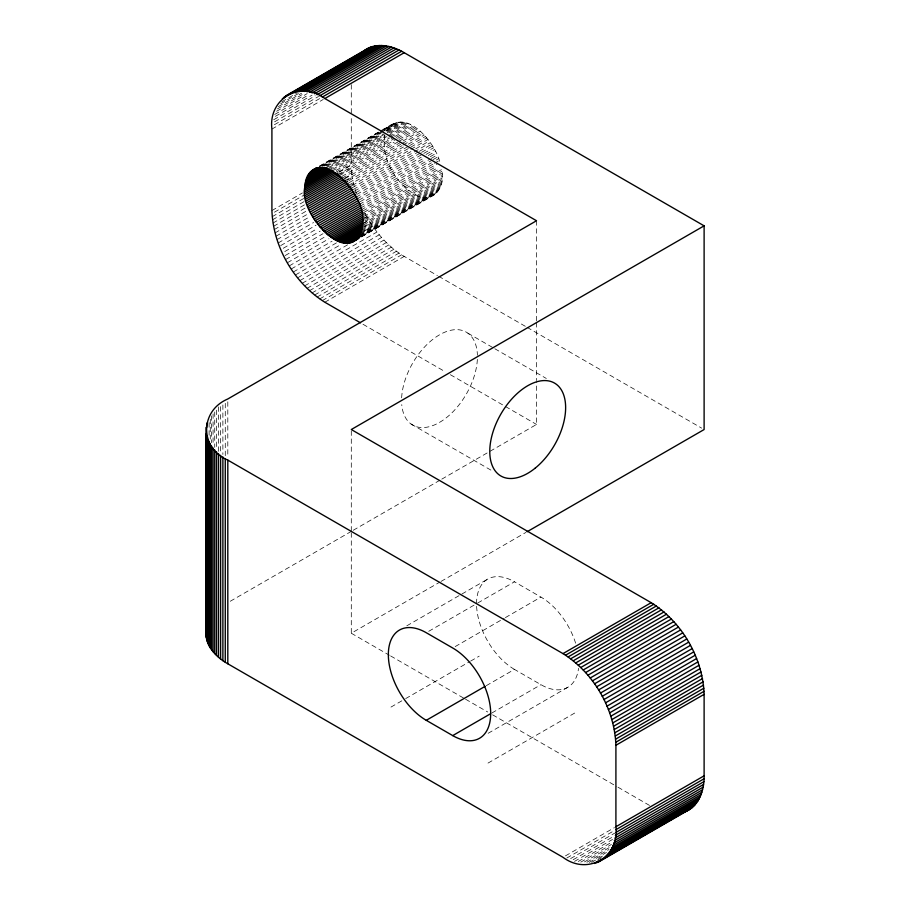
<?xml version="1.0" encoding="UTF-8"?>
<svg xmlns="http://www.w3.org/2000/svg" width="910" height="910" viewBox="0 0 910 910"><rect width="100%" height="100%" fill="white"/><g stroke="black" fill="none" stroke-linecap="round" stroke-linejoin="round"><path stroke-width="0.68" stroke-dasharray="4.55 3.41" d="M329.022 167.372L384.805 135.169C381.017 157.714 394.28 181.204 413.038 193.25C430.35 205.956 447.128 187.574 441.589 169.567L363.397 214.714M386.147 131.256C404.381 104.468 435.583 142.972 439.928 162.298L436.265 164.414M281.827 101.772L296.478 93.309M280.655 103.774L298.98 93.195M278.38 106.618L301.585 93.218M277.448 108.87L304.315 93.355M276.629 111.247L307.159 93.628M274.718 114.444L308.911 94.708M275.366 116.343L312.005 95.186M273.705 119.745L315.224 95.766M274.604 121.826L318.58 96.449M274.422 124.715L319.603 98.621M271.908 129.083L323.209 99.474M319.183 166.291L393.495 123.453M319.706 166.223L378.697 132.166M383.212 129.561L394.576 122.998M319.979 166.348L378.662 132.462M383.485 129.686L395.702 122.634M321.15 166.075L379.06 132.632M380.289 131.927L396.862 122.361M322.117 166.018L398.079 122.168M322.64 166.348L380.039 133.201M381.256 132.496L399.319 122.076M324.438 166.041L381.051 133.349M385.942 130.528L400.593 122.065M326.178 165.87L381.256 134.077M387.239 130.619L401.901 122.156M327.009 166.337L383.19 133.906M387.353 131.495L403.232 122.327M325.2 168.43L404.586 122.6M388.866 132.826L405.962 122.952M327.975 169.226L385.374 136.09M390.265 133.269L407.361 123.396M329.386 169.761L386.784 136.614M388.001 135.909L408.772 123.931M332.776 169.237L388.206 137.239M389.423 136.534L410.183 124.545M332.23 171.08L389.628 137.933M390.845 137.228L411.604 125.239M336.097 170.454L393.495 137.308M394.724 136.602L413.038 126.024M336.302 172.024L394.929 138.172M396.146 137.467L414.471 126.888M271.908 210.563L302.438 192.931M339.077 171.785L351.294 164.733L351.294 115.559M338.884 172.297L396.35 139.116M397.568 138.411L415.893 127.832M337.928 174.686L394.11 142.256M398.989 139.435L417.315 128.856M274.422 212.189L303.724 195.263M340.363 174.117L351.362 167.77L351.294 164.733M339.328 175.789L397.954 141.937M399.171 141.232L418.714 129.948M272.17 216.705L303.917 198.369M341.785 176.506L401.788 141.698M403.016 140.993L420.113 131.12M342.103 178.189L400.73 144.337M401.947 143.632L421.489 132.359M272.488 219.856L304.236 201.531M344.537 178.258L351.863 174.026L351.362 167.77M344.685 178.781L402.084 145.645M403.301 144.94L422.843 133.656M344.788 180.851L403.414 146.999M408.306 144.19L424.174 135.021M272.932 223.075L304.679 204.739M347.427 180.066L352.307 177.245L351.863 174.026M348.86 180.68L408.385 146.317M409.602 145.611L425.482 136.443M273.5 226.328L306.477 207.287M349.212 182.614L409.659 147.795M410.888 147.09L426.756 137.922M348.621 185.287L409.682 150.025M410.899 149.32L428.007 139.446M274.194 229.616L307.159 210.585M351.135 185.196L353.569 183.786L352.307 177.245M352.193 185.492L410.888 151.606M415.779 148.785L429.213 141.027M352.215 187.779L430.373 142.654M275.002 232.937L307.978 213.895M353.342 189.451L418.065 152.072M419.294 151.367L431.499 144.315M275.935 236.27L310.139 216.535M354.422 191.145L420.375 153.073M421.592 152.368L432.58 146.021M355.457 192.886L422.627 154.097M423.855 153.392L433.615 147.761M276.993 239.626L311.186 219.879M356.857 194.41L421.171 157.271M426.051 154.45L434.605 149.524M356.151 197.14L423.321 158.363M428.212 155.542L435.537 151.31M278.164 242.981L313.575 222.529M357.038 198.949L425.425 159.466M430.316 156.645L436.413 153.119M359.006 200.109L429.907 159.17M431.135 158.465L437.244 154.939M280.667 245.62L316.077 225.179M360.212 201.69L431.897 160.296M433.114 159.591L438.006 156.77M283.272 248.259L317.465 228.512M359.325 204.443L431.385 162.844M436.265 160.024L438.711 158.613M359.962 206.297L433.24 163.982M434.468 163.277L439.348 160.456M284.773 251.569L320.183 231.117M360.542 208.14L435.048 165.119M361.065 209.971L436.777 166.257M285.149 255.562L323.004 233.699M362.726 211.086L438.449 167.372M364.33 212.201L440.053 168.475M285.626 259.521L325.928 236.247M363.579 216.512L441.828 171.33M363.772 218.229L442.01 173.071M287.412 262.728L328.931 238.75M364.353 218.298L366.798 216.887C376.012 232.653 388.365 247.042 404.222 256.392L437.403 275.559M365.172 219.196L442.112 174.777M365.206 220.868L442.146 176.449M289.289 265.879L332.036 241.195M363.795 222.87L368.675 220.049M362.726 223.905L442.112 178.076M363.841 224.781L442.01 179.657M362.442 227.022L441.828 181.192M291.257 268.973L336.45 242.879M364.535 226.67L370.643 223.143M362.203 228.512L441.589 182.682M361.884 229.934L441.27 184.104M361.509 231.311L440.895 185.481M361.065 232.619L440.44 186.789M293.304 271.999L340.943 244.506M364.148 231.106L372.69 226.169M360.542 233.859L439.928 188.029M359.962 235.03L439.348 189.2M360.542 235.428L438.711 190.304M359.837 236.463L438.006 191.327M359.075 237.408L437.244 192.283M361.918 236.168L436.413 193.159M361.896 236.475L435.537 193.955M295.432 274.957L347.95 244.631M361.327 236.964L434.605 194.66M297.627 277.823L377.013 231.993M299.89 280.61L379.265 234.78M302.211 283.294L381.586 237.464M304.577 285.888L383.963 240.047M307 288.368L386.386 242.526M309.468 290.722L388.854 244.892M311.971 292.974L391.357 247.145M314.507 295.09L393.893 249.26M317.067 297.081L396.453 251.251M319.649 298.935L399.035 253.105M322.242 300.653L401.617 254.823M324.836 302.234L404.222 256.392M230.264 601.26L352.034 530.962M353.262 530.257L440.588 479.832M441.816 479.126L536.525 424.447L536.525 382.007M351.294 532.805L351.294 633.235L439.803 582.138M441.031 581.422L525.855 532.452M406.804 625.83L460.699 594.708M461.927 594.003L487.658 579.147M428.724 631.312L476.499 603.728M477.716 603.023L514.468 581.797L540.938 597.074A53.633 30.963 60 0 1 575.973 644.348M455.182 646.589L504.185 618.299M505.403 617.594L540.938 597.074M390.982 707.081L404.461 699.301M405.689 698.584L469.389 661.809M470.618 661.104L479.195 656.155M486.293 685.662L514.468 669.396L540.938 684.673A53.633 30.963 60 0 0 578.533 668.304M491.935 712.962L540.938 684.673M488.124 733.301L567.749 687.323M488.01 763.092L576.212 712.166M565.44 855.889L614.443 827.599M566.805 858.016L614.58 830.443M570.627 858.585L614.728 833.128M573.198 859.711L613.624 836.37M574.54 861.383L612.51 839.452M578.294 861.486L611.372 842.387M580.796 862.123L611.429 844.446M584.493 861.907L610.212 847.051M586.916 862.225L608.961 849.496M589.293 862.373L606.435 852.477M591.614 862.373L605.082 854.592M597.54 860.075L602.443 857.243M438.631 276.265L525.9 326.644M527.129 327.361L701.655 428.121M467.899 333.185L493.629 348.041M494.847 348.746L546.307 378.458M362.988 324.256L445.445 371.86M450.37 374.704L536.525 424.447M411.104 424.037L491.957 470.72M351.294 633.235L389.4 655.234M390.629 655.939L464.373 698.516M465.601 699.233L487.726 712.007M492.64 714.839L616.775 786.513M618.004 787.218L649.956 805.668M366.798 216.887L363.306 210.438M356.379 193.796L353.569 183.786M536.525 220.743L536.525 321.185M536.525 322.595L536.525 380.596M351.294 84.653L351.294 114.159M351.294 430.953L351.294 531.383M227.807 401.81L227.807 456.979M225.27 403.346L225.27 455.683M222.882 404.95L222.882 454.465M220.618 406.622L220.618 453.305M218.502 406.941L218.502 452.213M216.535 410.148L216.535 448.346M214.726 411.991L214.726 447.356M213.076 413.891L213.076 445.013M211.586 415.825L211.586 442.704M210.267 419.226L210.267 439.029M209.107 422.649L209.107 435.378M401.64 397.807A53.633 30.963 -60 0 1 440.019 334.527A53.633 30.963 -60 0 1 477.409 355.264M477.352 359.416A53.633 30.963 -60 0 1 440.167 422.012A53.633 30.963 -60 0 1 401.742 404.62M514.468 669.396A53.633 30.963 60 0 1 476.612 606.265M476.544 603.694A53.633 30.963 60 0 1 514.468 581.797"/><path stroke-width="1.36" d="M304.543 188.666C312.05 136.159 368.004 195.002 362.76 222.279C355.253 274.786 299.299 215.943 304.543 188.666L333.856 171.74M205.978 631.119C204.807 645.497 216.114 657.236 227.807 663.788L562.983 857.3C587.462 875.773 619.664 857.174 615.911 826.746L615.911 745.267C614.546 708.776 593.911 673.036 562.983 653.607L227.807 460.096C199.586 448.129 199.586 410.945 227.807 398.978L536.525 220.743L324.836 98.53C300.357 80.069 268.154 98.655 271.908 129.083L271.908 210.563C273.273 247.054 293.907 282.805 324.836 302.234L360.531 322.834M684.764 811.891C699.119 806.59 704.385 789.869 704.112 775.82L704.112 694.341C702.747 657.85 682.113 622.11 651.185 602.682L351.294 429.531L704.112 225.839L704.112 429.543L527.083 531.747M363.306 51.415C375.079 41.633 392.199 45.443 404.222 52.7L704.112 225.839M285.626 95.959L368.675 48.003M283.92 97.256L370.643 47.183M282.327 98.689L284.773 97.279M293.304 92.354L372.69 46.524M295.432 91.853L374.818 46.023M297.627 91.512L377.013 45.682M299.89 91.341L379.265 45.511M302.211 91.33L381.586 45.5M304.577 91.489L383.963 45.659M307 91.808L386.386 45.978M309.468 92.285L388.854 46.456M311.971 92.934L391.357 47.104M314.507 93.741L393.893 47.911M317.067 94.708L396.453 48.878M319.649 95.823L399.035 49.993M322.242 97.108L401.617 51.267M324.836 98.53L404.222 52.7M312.084 170.443L316.976 167.622M311.152 171.16L317.26 167.633M310.276 171.956L317.601 167.724M309.457 172.82L318 167.884M308.683 173.776L318.454 168.134M307.978 174.811L320.195 167.758M307.341 175.914L320.775 168.157M306.761 177.086L322.64 167.918M306.249 178.326L324.563 167.747M305.805 179.634L326.565 167.645M305.419 180.999L327.407 168.316M305.112 182.432L328.305 169.032M304.861 183.911L329.284 169.817M304.691 185.458L331.558 169.942M304.577 187.039L332.673 170.818M304.577 190.338L335.119 172.707M304.691 192.044L337.667 173.002M304.861 193.785L339.055 174.037M305.112 195.548L339.305 175.801M305.419 197.333L340.84 176.893M305.805 199.142L342.444 177.996M306.249 200.974L344.105 179.111M306.761 202.805L345.846 180.248M307.341 204.648L347.643 181.386M307.978 206.49L348.291 183.228M308.683 208.333L348.985 185.071M309.457 210.176L350.976 186.197M310.276 211.996L351.795 188.017M311.152 213.804L352.682 189.826M312.084 215.59L353.615 191.612M313.074 217.353L354.593 193.375M314.109 219.094L355.628 195.115M315.19 220.789L356.709 196.822M316.316 222.461L357.835 198.482M317.488 224.076L357.789 200.814M318.693 225.657L358.995 202.395M319.933 227.193L360.235 203.92M321.207 228.672L360.292 206.104M322.515 230.094L360.371 208.231M323.846 231.458L361.714 209.596M325.2 232.755L361.839 211.598M326.576 233.995L363.215 212.838M327.975 235.155L362.169 215.42M329.386 236.247L362.362 217.217M330.796 237.271L362.555 218.935M332.23 238.215L363.977 219.879M333.651 239.08L362.965 222.154M335.085 239.865L363.17 223.644M336.507 240.57L363.374 225.054M337.928 241.184L362.351 227.079M339.328 241.719L362.533 228.319M340.727 242.162L362.715 229.468M342.103 242.515L361.645 231.231M343.457 242.777L361.782 232.198M344.788 242.959L360.667 233.79M346.096 243.038L360.758 234.575M347.37 243.038L359.587 235.986M348.621 242.936L359.609 236.589M349.827 242.754L359.598 237.112M350.998 242.481L359.541 237.544M352.125 242.117L358.597 238.374M353.205 241.662L357.664 239.08M426.267 720.322L452.725 735.598L490.706 713.667A53.633 30.963 60 0 0 452.725 648L426.267 632.723A53.633 30.963 60 0 0 388.342 654.62A53.633 30.963 60 0 0 426.267 720.322L485.075 686.367M562.983 653.607L651.185 602.682M565.588 655.177L653.789 604.251M568.17 656.895L656.372 605.969M570.752 658.749L658.954 607.823M573.311 660.74L661.513 609.814M575.848 662.855L664.05 611.929M578.351 665.108L666.552 614.182M580.819 667.474L669.021 616.548M583.242 669.953L671.443 619.028M585.608 672.535L673.821 621.61M587.928 675.22L676.141 624.294M590.192 678.007L678.394 627.081M592.387 680.873L680.589 629.947M594.514 683.831L682.716 632.905M596.562 686.857L684.764 635.931M598.53 689.951L686.731 639.025M600.407 693.113L688.608 642.187M602.204 696.309L690.406 645.395M603.899 699.562L692.101 648.637M605.491 702.85L693.693 651.924M606.993 706.171L695.194 655.245M608.38 709.504L696.582 658.578M609.654 712.848L697.868 661.934M610.826 716.204L699.028 665.278M611.884 719.56L700.086 668.634M612.817 722.893L701.018 671.967M613.624 726.214L701.837 675.288M614.318 729.502L702.531 678.576M614.887 732.755L703.1 681.829M615.331 735.974L703.544 685.048M615.649 739.136L703.862 688.21M615.842 742.23L704.044 691.304M615.911 745.267L704.112 694.341M615.911 826.746L704.112 775.82M615.842 829.715L704.044 778.789M615.649 832.593L703.862 781.667M615.331 835.38L703.544 784.454M614.887 838.087L703.1 787.161M614.318 840.681L702.531 789.755M613.624 843.172L701.837 792.246M612.817 845.549L701.018 794.623M611.884 847.813L700.086 796.887M610.826 849.94L699.028 799.014M609.654 851.942L697.868 801.028M608.38 853.819L696.582 802.893M606.993 855.548L695.194 804.622M594.514 863.476L598.188 861.361M605.491 857.14L693.693 806.214M596.562 862.816L692.101 807.659M598.53 861.997L690.406 808.944M227.807 460.096L227.807 663.788M225.27 458.56L225.27 662.253M222.882 456.945L222.882 660.649M220.618 455.273L220.618 658.976M218.502 453.544L218.502 657.247M216.535 451.747L216.535 655.45M214.726 449.904L214.726 653.607M213.076 448.016L213.076 651.708M211.586 446.071L211.586 649.774M210.267 444.091L210.267 647.795M209.107 442.078L209.107 645.782M208.128 440.03L208.128 643.734M207.321 437.972L207.321 641.664M206.695 423.195L206.695 427.438M206.695 435.879L206.695 639.582M206.251 433.774L206.251 637.466M205.978 427.416L205.978 635.362M490.661 713.69A53.633 30.963 60 0 1 452.725 735.598M535.273 468.081A53.633 30.963 -60 0 0 556.101 384.111A53.633 30.963 -60 0 0 491.73 436.425A53.633 30.963 -60 0 0 535.273 468.081"/></g></svg>
